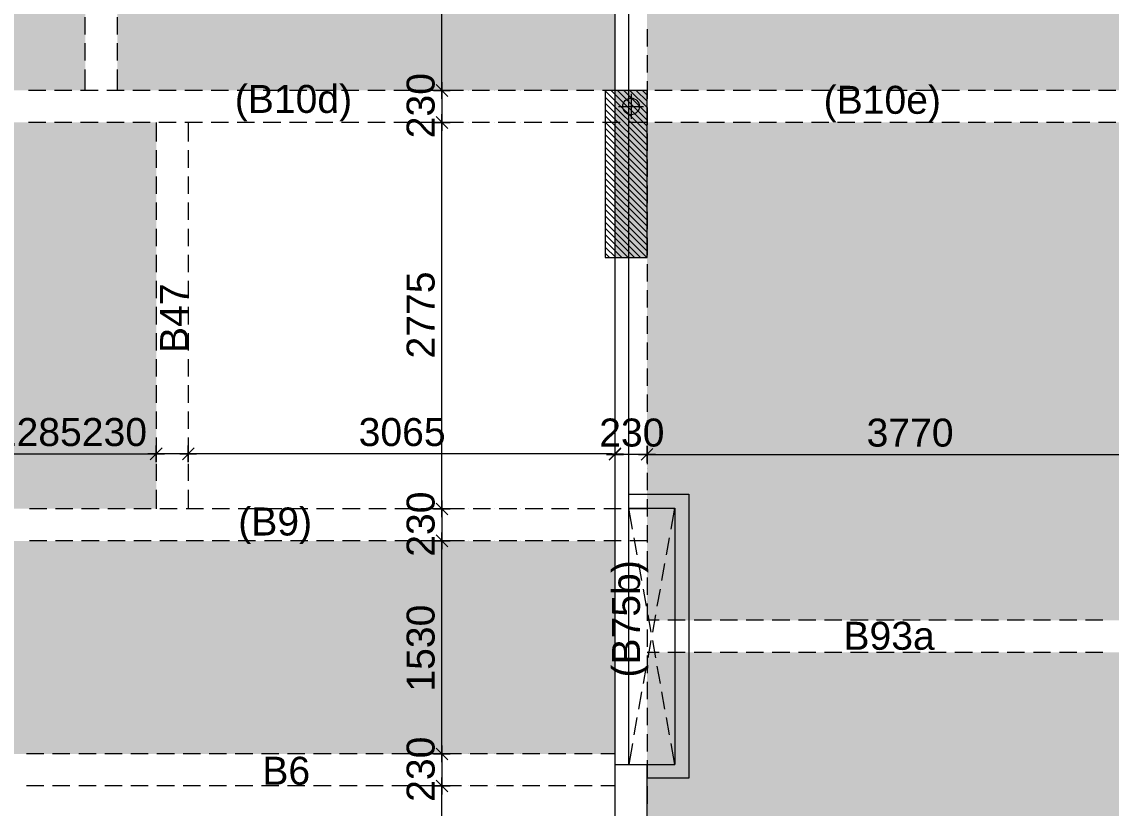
# Model space of a CAD drawing. Header units: millimetres. Extents: x -1303 to 98744, y -1303 to 90097.
# Drawn here: x 32673 to 40498, y 20033 to 25680 of the extents above; entities that cross this region are included whole.
import ezdxf

# ---------------------------------------------------------------- set-up
doc = ezdxf.new("R2010")
doc.units = ezdxf.units.MM
doc.layers.add('PDF_Geometry', color=7, linetype='Continuous')
doc.layers.add('PDF_Text', color=7, linetype='Continuous')
doc.layers.add('PDF_Solid Fills', color=192, linetype='Continuous', true_color=0xc2c0c0c0)
doc.styles.add('PDF ArialMT', font='arial.ttf')

msp = doc.modelspace()

# ---------------------------------------------------------------- hatches: boundary and pattern name
at = {"layer": 'PDF_Solid Fills', "true_color": 0x0000b2}
h = msp.add_hatch(color=33, dxfattribs=at)
h.paths.add_polyline_path([(22404.2843, 31942.72087), (22404.2843, 32112.74047), (19209.26177, 32112.74047), (19209.26177, 30922.67974), (22404.2843, 30922.67974), (22404.2843, 31642.7072), (21409.2932, 31642.7072), (21409.2932, 31942.72087)], flags=0)
h.paths.add_polyline_path([(11529.29261, 29607.70354), (11529.29261, 32397.68983), (12814.30857, 32397.68983), (12814.30857, 29607.70354)], flags=0)
h.paths.add_polyline_path([(12814.30857, 32627.71257), (12814.30857, 34142.75024), (8234.23832, 34142.75024), (8234.23832, 32627.71257)], flags=0)
h.paths.add_polyline_path([(12814.30857, 22167.74491), (12814.30857, 24957.72913), (11529.29261, 24957.72913), (11529.29261, 22167.74491)], flags=0)
h.paths.add_polyline_path([(8234.23832, 21937.72009), (8234.23832, 20422.68242), (12814.30857, 20422.68242), (12814.30857, 21937.72009)], flags=0)
h.paths.add_polyline_path([(21869.25605, 23642.75499), (21869.25605, 22452.69219), (19209.26177, 22452.69219), (19209.26177, 23642.75499)], flags=0)
h.paths.add_polyline_path([(23229.25373, 22452.69219), (23229.25373, 23642.75499), (25959.23687, 23642.75499), (25959.23687, 22452.69219)], flags=0)
h.paths.add_polyline_path([(32354.27376, 21952.6997), (32354.27376, 20422.68242), (36934.25928, 20422.68242), (36934.25928, 21952.6997)], flags=0)
h.paths.add_polyline_path([(33639.29074, 24957.72913), (33639.29074, 22182.72451), (32354.27376, 22182.72451), (32354.27376, 24957.72913)], flags=0)
h.paths.add_polyline_path([(26964.2984, 30922.67974), (26964.2984, 32112.74047), (30159.32092, 32112.74047), (30159.32092, 30922.67974)], flags=0)
h.paths.add_polyline_path([(28349.2614, 32342.68057), (28349.2614, 33242.7154), (27564.23691, 33242.7154), (27564.23691, 32342.68057)], flags=0)
h.paths.add_polyline_path([(40634.2682, 32627.71257), (40634.2682, 34142.75024), (36554.27309, 34142.75024), (36554.27309, 32627.71257)], flags=0)
h.paths.add_polyline_path([(36554.27309, 29607.70354), (36554.27309, 32397.68983), (37839.28802, 32397.68983), (37839.28802, 29607.70354)], flags=0)
h.paths.add_polyline_path([(41994.26382, 34142.75024), (41994.26382, 32627.71257), (46074.25892, 32627.71257), (46074.25892, 34142.75024)], flags=0)
h.paths.add_polyline_path([(46074.25892, 32397.68983), (46074.25892, 29607.70354), (44789.244, 29607.70354), (44789.244, 32397.68983)], flags=0)
h.paths.add_polyline_path([(45694.27273, 20422.68242), (45694.27273, 21952.6997), (50274.26033, 21952.6997), (50274.26033, 20422.68242)], flags=0)
h.paths.add_polyline_path([(48989.24127, 22182.72451), (48989.24127, 24957.72913), (50274.26033, 24957.72913), (50274.26033, 22182.72451)], flags=0)
h.paths.add_polyline_path([(52469.2958, 32112.74047), (52469.2958, 30922.67974), (55664.23361, 30922.67974), (55664.23361, 32112.74047)], flags=0)
h.paths.add_polyline_path([(55064.29717, 32342.68057), (55064.29717, 33242.7154), (54439.30655, 33242.7154), (54439.30655, 32342.68057)], flags=0)
h.paths.add_polyline_path([(63419.27024, 30922.67974), (63419.27024, 32112.74047), (60524.25933, 32112.74047), (60524.25933, 31222.69135), (60224.24978, 31222.69135), (60224.24978, 30922.67974)], flags=0)
h.paths.add_polyline_path([(60819.28118, 23642.75499), (60819.28118, 22452.69219), (63419.27024, 22452.69219), (63419.27024, 23642.75499)], flags=0)
h.paths.add_polyline_path([(56669.29721, 23642.75499), (56669.29721, 22452.69219), (59359.2507, 22452.69219), (59359.2507, 23642.75499)], flags=0)
h.paths.add_polyline_path([(71099.24354, 29607.70354), (71099.24354, 32397.68983), (69814.31126, 32397.68983), (69814.31126, 29607.70354)], flags=0)
h.paths.add_polyline_path([(71099.24354, 22167.74491), (71099.24354, 24957.72913), (69814.31126, 24957.72913), (69814.31126, 22167.74491)], flags=0)
h.paths.add_polyline_path([(69814.31126, 21937.72009), (69814.31126, 20422.68242), (74394.29472, 20422.68242), (74394.29472, 21937.72009)], flags=0)
h.paths.add_polyline_path([(69814.31126, 34142.75024), (69814.31126, 32627.71257), (74394.29472, 32627.71257), (74394.29472, 34142.75024)], flags=0)
at = {"layer": 'PDF_Solid Fills', "true_color": 0x00007f}
h = msp.add_hatch(color=254, dxfattribs=at)
h.paths.add_polyline_path([(31469.30117, 29377.68079), (31469.30117, 25187.75188), (33129.31253, 25187.75188), (33129.31253, 29377.68079)], flags=0)
h.paths.add_polyline_path([(33359.25057, 25187.75188), (33359.25057, 29377.68079), (36934.25928, 29377.68079), (36934.25928, 25187.75188)], flags=0)
h.paths.add_polyline_path([(37164.2841, 25187.75188), (37164.2841, 29377.68079), (40934.27775, 29377.68079), (40934.27775, 25187.75188)], flags=0)
h.paths.add_polyline_path([(41164.30255, 25182.67534), (41164.30255, 29377.68079), (45464.24791, 29377.68079), (45464.24791, 25182.67534)], flags=0)
h.paths.add_polyline_path([(45694.27273, 29377.68079), (45694.27273, 25187.75188), (49039.2587, 25187.75188), (49039.2587, 29377.68079)], flags=0)
h.paths.add_polyline_path([(49269.28352, 25187.75188), (49269.28352, 29377.68079), (51159.31349, 29377.68079), (51159.31349, 25187.75188)], flags=0)
h.paths.add_polyline_path([(41164.30255, 21382.72041), (41164.30255, 24957.72913), (45464.24791, 24957.72913), (45464.24791, 21382.72041)], flags=0)
h.paths.add_polyline_path([(37164.2841, 24957.72913), (37164.2841, 21382.72041), (40934.27775, 21382.72041), (40934.27775, 24957.72913)], flags=0)
h.paths.add_polyline_path([(40934.27775, 19182.68898), (40934.27775, 21152.69766), (37164.2841, 21152.69766), (37164.2841, 18512.67482), (40864.28888, 18512.67482), (40864.28888, 19182.68898)], flags=0)
h.paths.add_polyline_path([(41164.30255, 21152.69766), (41164.30255, 18512.67482), (43234.25726, 18512.67482), (43234.25726, 21152.69766)], flags=0)
h.paths.add_polyline_path([(41164.30255, 18282.73679), (45464.24791, 18282.73679), (45464.24791, 15760.43508), (41164.30255, 15663.95813)], flags=0)
h.paths.add_polyline_path([(37164.2841, 18282.73679), (40934.27775, 18282.73679), (40934.27775, 15658.79481), (37164.2841, 15574.16518)], flags=0)
h.paths.add_polyline_path([(12814.30857, 29377.68079), (12814.30857, 25187.75188), (8234.23832, 25187.75188), (8234.23832, 29377.68079)], flags=0)
h.paths.add_polyline_path([(13044.24764, 25187.75188), (13044.24764, 29377.68079), (15954.23712, 29377.68079), (15954.23712, 25187.75188)], flags=0)
h.paths.add_polyline_path([(16184.2609, 29377.68079), (16184.2609, 25187.75188), (18909.25016, 25187.75188), (18909.25016, 29377.68079)], flags=0)
h.paths.add_polyline_path([(66559.28558, 25187.75188), (66559.28558, 29377.68079), (63649.29506, 29377.68079), (63649.29506, 25187.75188)], flags=0)
h.paths.add_polyline_path([(66789.30626, 25187.75188), (66789.30626, 29377.68079), (69584.28231, 29377.68079), (69584.28231, 25187.75188)], flags=0)
h.paths.add_polyline_path([(69814.31126, 29377.68079), (69814.31126, 25187.75188), (74394.29472, 25187.75188), (74394.29472, 29377.68079)], flags=0)

# ---------------------------------------------------------------- linework, layer by layer
at = {"layer": 'PDF_Geometry', "color": 9, "lineweight": 0, "true_color": 0xc0c0c0}
for points in [[(37060.78223, 20497.91725), (37033.6991, 20347.2761), (37033.6991, 36892.3701), (39153.67123, 36892.3701), (39153.67123, 36992.23141), (37554.1713, 36992.23141), (37554.1713, 37292.66658), (37453.46287, 37292.66658), (37453.46287, 36992.23141)], [(36553.85159, 29377.25722), (36933.83779, 29377.25722), (36933.83779, 18282.31322), (37033.6991, 18282.31322)], [(37033.6991, 22286.98672), (37463.62008, 22286.98672), (37463.62008, 20247.41273), (37164.0279, 20247.41273)], [(37060.78223, 22036.48427), (37033.6991, 22187.12542), (37363.75464, 22187.12542), (37363.75464, 20347.2761)], [(37336.67564, 22036.48427), (37363.75464, 22187.12542)], [(37093.78696, 21851.99127), (37071.78243, 21974.70423)], [(37303.66678, 21851.99127), (37325.67131, 21974.70423)], [(37126.79168, 21667.49827), (37104.78716, 21790.21123)], [(37270.66205, 21667.49827), (37292.66658, 21790.21123)], [(37160.64353, 21483.00527), (37137.79602, 21605.71823)], [(37237.65732, 21483.00527), (37259.66186, 21605.71823)], [(37193.64827, 21297.66722), (37171.64787, 21421.22731)], [(37204.6526, 21297.66722), (37226.65712, 21421.22731)], [(37171.64787, 21113.17422), (37193.64827, 21236.73431)], [(37226.65712, 21113.17422), (37204.6526, 21236.73431)], [(37137.79602, 20928.68122), (37160.64353, 21052.24131)], [(37259.66186, 20928.68122), (37237.65732, 21052.24131)], [(37104.78716, 20744.1903), (37126.79168, 20867.74831)], [(37292.66658, 20744.1903), (37270.66205, 20867.74831)], [(37071.78243, 20559.6973), (37093.78696, 20683.25531)], [(37325.67131, 20559.6973), (37303.66678, 20683.25531)], [(36933.83779, 20347.2761), (37363.75464, 20347.2761), (37336.67564, 20497.91725)], [(37164.0279, 18282.31322), (37164.0279, 20347.2761)]]:
    msp.add_lwpolyline(points, dxfattribs=at)
at = {"layer": 'PDF_Geometry', "color": 122, "lineweight": 0, "true_color": 0x00b88a}
for points in [[(35690.62941, 25227.02118), (35690.62941, 25207.55595), (35690.62941, 29356.94694), (35690.62941, 29337.48171)], [(35690.62941, 25187.24567), (35690.62941, 24957.05143)], [(35690.62941, 22222.66945), (35690.62941, 22202.3571), (35690.62941, 24937.58828), (35690.62941, 24917.27592)], [(36891.52298, 22534.95194), (36976.15261, 22620.42869)], [(36933.83779, 22637.35462), (36933.83779, 22518.02602)], [(36933.83779, 22633.96819), (36933.83779, 22513.79454)], [(32393.45835, 22578.11388), (32373.99312, 22578.11388), (33618.89368, 22578.11388), (33598.5834, 22578.11388)], [(33868.55107, 22578.11388), (33639.20397, 22578.11388)], [(36913.52751, 22578.11388), (33888.86136, 22578.11388), (33909.17577, 22578.11388)], [(36873.74993, 22578.11388), (36993.92565, 22578.11388)], [(36873.74993, 22573.8824), (36993.92565, 22573.8824)], [(36891.52298, 22531.56759), (36976.15261, 22616.19721)], [(36913.52751, 22573.8824), (36894.06021, 22573.8824)], [(37164.0279, 22573.8824), (36933.83779, 22573.8824)], [(37203.80547, 22573.8824), (37183.49519, 22573.8824), (40913.96746, 22573.8824), (40893.65718, 22573.8824)], [(35690.62941, 22182.04682), (35690.62941, 21952.6997)], [(35690.62941, 20462.37323), (35690.62941, 20442.06087), (35690.62941, 21932.38942), (35690.62941, 21912.07914)], [(35690.62941, 20422.59772), (35690.62941, 20192.40347)], [(35690.62941, 18552.28298), (35690.62941, 18531.97062), (35690.62941, 20172.09319), (35690.62941, 20152.62796)]]:
    msp.add_lwpolyline(points, dxfattribs=at)
at = {"layer": 'PDF_Geometry', "color": 157, "lineweight": 0, "true_color": 0x3f5f7f}
for points in [[(33128.88897, 25588.38927), (33128.88897, 25713.64153)], [(33359.08114, 25588.38927), (33359.08114, 25713.64153)], [(36933.83779, 25625.62548), (36933.83779, 25500.37529)], [(37164.0279, 25628.16478), (37164.0279, 25502.91252)], [(33128.88897, 25401.35697), (33128.88897, 25525.76418)], [(33359.08114, 25401.35697), (33359.08114, 25525.76418)], [(36933.83779, 25437.74812), (36933.83779, 25313.34299)], [(37164.0279, 25440.28743), (37164.0279, 25315.88229)], [(33128.88897, 25187.24567), (33128.88897, 25338.73187)], [(33359.08114, 25187.24567), (33359.08114, 25338.73187)], [(36933.83779, 25250.71789), (36933.83779, 25125.46563)], [(37164.0279, 25253.25512), (37164.0279, 25128.00493)], [(32845.37972, 25187.24567), (32720.12746, 25187.24567)], [(33032.41203, 25187.24567), (32908.00482, 25187.24567)], [(33220.28938, 25187.24567), (33095.03712, 25187.24567)], [(33407.31961, 25187.24567), (33282.91447, 25187.24567)], [(33595.19904, 25187.24567), (33469.94471, 25187.24567)], [(33782.23133, 25187.24567), (33657.82413, 25187.24567)], [(33970.10663, 25187.24567), (33844.85644, 25187.24567)], [(34157.98605, 25187.24567), (34032.73173, 25187.24567)], [(34345.01835, 25187.24567), (34219.76402, 25187.24567)], [(34532.89364, 25187.24567), (34407.64345, 25187.24567)], [(34719.92594, 25187.24567), (34595.51874, 25187.24567)], [(34907.80536, 25187.24567), (34782.55104, 25187.24567)], [(35094.83354, 25187.24567), (34970.43047, 25187.24567)], [(35282.71296, 25187.24567), (35157.46276, 25187.24567)], [(35469.74526, 25187.24567), (35345.33805, 25187.24567)], [(35657.62055, 25187.24567), (35532.37035, 25187.24567)], [(35845.49997, 25187.24567), (35720.24978, 25187.24567)], [(36032.53228, 25187.24567), (35907.27795, 25187.24567)], [(36220.40757, 25187.24567), (36095.15737, 25187.24567)], [(36407.43986, 25187.24567), (36282.18967, 25187.24567)], [(36595.31929, 25187.24567), (36470.06496, 25187.24567)], [(36782.35158, 25187.24567), (36657.94438, 25187.24567)], [(36970.22688, 25187.24567), (36844.97669, 25187.24567)], [(37157.25918, 25187.24567), (37032.85198, 25187.24567)], [(37345.1386, 25187.24567), (37219.88427, 25187.24567)], [(37533.01389, 25187.24567), (37407.7637, 25187.24567)], [(37720.04619, 25187.24567), (37594.796, 25187.24567)], [(37907.92561, 25187.24567), (37782.67129, 25187.24567)], [(38094.95379, 25187.24567), (37969.70359, 25187.24567)], [(38282.83321, 25187.24567), (38157.58301, 25187.24567)], [(38469.86551, 25187.24567), (38345.4583, 25187.24567)], [(38657.7408, 25187.24567), (38532.49061, 25187.24567)], [(38844.7731, 25187.24567), (38720.37003, 25187.24567)], [(39032.65253, 25187.24567), (38907.3982, 25187.24567)], [(39219.68482, 25187.24567), (39095.27762, 25187.24567)], [(39407.56011, 25187.24567), (39282.30992, 25187.24567)], [(39595.43954, 25187.24567), (39470.18521, 25187.24567)], [(39782.47184, 25187.24567), (39657.21751, 25187.24567)], [(39970.34713, 25187.24567), (39845.09694, 25187.24567)], [(40157.37943, 25187.24567), (40032.97223, 25187.24567)], [(40345.25885, 25187.24567), (40220.00452, 25187.24567)], [(40532.28702, 25187.24567), (40407.88395, 25187.24567)], [(36933.83779, 25062.83846), (36933.83779, 24938.43333)], [(37164.0279, 25065.37777), (37164.0279, 24940.97263)], [(32845.37972, 24957.05143), (32720.12746, 24957.05143)], [(33032.41203, 24957.05143), (32908.00482, 24957.05143)], [(33220.28938, 24957.05143), (33095.03712, 24957.05143)], [(33407.31961, 24957.05143), (33282.91447, 24957.05143)], [(33595.19904, 24957.05143), (33469.94471, 24957.05143)], [(33639.20397, 24957.05143), (33639.20397, 24819.95185)], [(33782.23133, 24957.05143), (33657.82413, 24957.05143)], [(33970.10663, 24957.05143), (33844.85644, 24957.05143)], [(33868.55107, 24957.05143), (33868.55107, 24819.95185)], [(34157.98605, 24957.05143), (34032.73173, 24957.05143)], [(34345.01835, 24957.05143), (34219.76402, 24957.05143)], [(34532.89364, 24957.05143), (34407.64345, 24957.05143)], [(34719.92594, 24957.05143), (34595.51874, 24957.05143)], [(34907.80536, 24957.05143), (34782.55104, 24957.05143)], [(35094.83354, 24957.05143), (34970.43047, 24957.05143)], [(35282.71296, 24957.05143), (35157.46276, 24957.05143)], [(35469.74526, 24957.05143), (35345.33805, 24957.05143)], [(35657.62055, 24957.05143), (35532.37035, 24957.05143)], [(35845.49997, 24957.05143), (35720.24978, 24957.05143)], [(36032.53228, 24957.05143), (35907.27795, 24957.05143)], [(36220.40757, 24957.05143), (36095.15737, 24957.05143)], [(36407.43986, 24957.05143), (36282.18967, 24957.05143)], [(36595.31929, 24957.05143), (36470.06496, 24957.05143)], [(36782.35158, 24957.05143), (36657.94438, 24957.05143)], [(36970.22688, 24957.05143), (36844.97669, 24957.05143)], [(37157.25918, 24957.05143), (37032.85198, 24957.05143)], [(37345.1386, 24957.05143), (37219.88427, 24957.05143)], [(37533.01389, 24957.05143), (37407.7637, 24957.05143)], [(37720.04619, 24957.05143), (37594.796, 24957.05143)], [(37907.92561, 24957.05143), (37782.67129, 24957.05143)], [(38094.95379, 24957.05143), (37969.70359, 24957.05143)], [(38282.83321, 24957.05143), (38157.58301, 24957.05143)], [(38469.86551, 24957.05143), (38345.4583, 24957.05143)], [(38657.7408, 24957.05143), (38532.49061, 24957.05143)], [(38844.7731, 24957.05143), (38720.37003, 24957.05143)], [(39032.65253, 24957.05143), (38907.3982, 24957.05143)], [(39219.68482, 24957.05143), (39095.27762, 24957.05143)], [(39407.56011, 24957.05143), (39282.30992, 24957.05143)], [(39595.43954, 24957.05143), (39470.18521, 24957.05143)], [(39782.47184, 24957.05143), (39657.21751, 24957.05143)], [(39970.34713, 24957.05143), (39845.09694, 24957.05143)], [(40157.37943, 24957.05143), (40032.97223, 24957.05143)], [(40345.25885, 24957.05143), (40220.00452, 24957.05143)], [(40532.28702, 24957.05143), (40407.88395, 24957.05143)], [(36933.83779, 24875.80823), (36933.83779, 24750.55597)], [(37164.0279, 24878.34754), (37164.0279, 24753.09528)], [(33639.20397, 24757.32676), (33639.20397, 24632.0745)], [(33868.55107, 24757.32676), (33868.55107, 24632.0745)], [(36933.83779, 24687.93088), (36933.83779, 24563.52367)], [(37164.0279, 24690.46811), (37164.0279, 24566.06297)], [(33639.20397, 24569.4494), (33639.20397, 24445.04219)], [(33868.55107, 24569.4494), (33868.55107, 24445.04219)], [(36933.83779, 24500.89857), (36933.83779, 24375.64631)], [(37164.0279, 24503.43788), (37164.0279, 24378.18562)], [(33639.20397, 24382.4171), (33639.20397, 24257.16484)], [(33868.55107, 24382.4171), (33868.55107, 24257.16484)], [(36933.83779, 24313.02122), (36933.83779, 24187.76896)], [(37164.0279, 24315.56052), (37164.0279, 24190.30826)], [(33639.20397, 24194.53974), (33639.20397, 24070.13461)], [(33868.55107, 24194.53974), (33868.55107, 24070.13461)], [(36933.83779, 24125.98892), (36933.83779, 24000.73665)], [(37164.0279, 24128.52822), (37164.0279, 24003.27596)], [(33639.20397, 24007.50744), (33639.20397, 23882.25518)], [(33868.55107, 24007.50744), (33868.55107, 23882.25518)], [(36933.83779, 23938.11156), (36933.83779, 23812.8593)], [(37164.0279, 23940.65086), (37164.0279, 23815.3986)], [(33639.20397, 23819.63008), (33639.20397, 23694.37782)], [(33868.55107, 23819.63008), (33868.55107, 23694.37782)], [(36933.83779, 23750.2342), (36933.83779, 23625.82907)], [(37164.0279, 23752.77351), (37164.0279, 23628.3663)], [(33639.20397, 23632.59778), (33639.20397, 23507.34759)], [(33868.55107, 23632.59778), (33868.55107, 23507.34759)], [(36933.83779, 23563.2019), (36933.83779, 23437.94964)], [(37164.0279, 23565.7412), (37164.0279, 23440.48894)], [(33639.20397, 23444.72042), (33639.20397, 23319.46816)], [(33868.55107, 23444.72042), (33868.55107, 23319.46816)], [(36933.83779, 23375.32455), (36933.83779, 23250.91941)], [(37164.0279, 23377.86385), (37164.0279, 23253.45871)], [(33639.20397, 23257.69019), (33639.20397, 23132.43793)], [(33868.55107, 23257.69019), (33868.55107, 23132.43793)], [(36933.83779, 23188.29224), (36933.83779, 23063.04205)], [(37164.0279, 23190.83155), (37164.0279, 23065.57928)], [(33639.20397, 23069.81077), (33639.20397, 22944.56058)], [(33868.55107, 23069.81077), (33868.55107, 22944.56058)], [(36933.83779, 23000.41489), (36933.83779, 22876.00975)], [(37164.0279, 23002.95419), (37164.0279, 22878.54905)], [(33639.20397, 22881.93341), (33639.20397, 22757.52827)], [(33868.55107, 22881.93341), (33868.55107, 22757.52827)], [(36933.83779, 22813.38466), (36933.83779, 22688.1324)], [(37164.0279, 22815.92189), (37164.0279, 22690.6717)], [(33639.20397, 22694.90318), (33639.20397, 22569.65092)], [(33868.55107, 22694.90318), (33868.55107, 22569.65092)], [(36933.83779, 22625.50523), (36933.83779, 22500.25504)], [(37164.0279, 22628.04453), (37164.0279, 22502.79227)], [(33639.20397, 22507.02375), (33639.20397, 22382.61862)], [(33868.55107, 22507.02375), (33868.55107, 22382.61862)], [(36933.83779, 22438.475), (36933.83779, 22313.22274)], [(37164.0279, 22441.0143), (37164.0279, 22315.76204)], [(33639.20397, 22319.99352), (33639.20397, 22182.04682)], [(33868.55107, 22319.99352), (33868.55107, 22182.04682)], [(36933.83779, 22250.59764), (36933.83779, 22125.34538)], [(37164.0279, 22253.13487), (37164.0279, 22127.88468)], [(32852.99556, 22182.04682), (32727.74537, 22182.04682)], [(33040.02786, 22182.04682), (32914.7756, 22182.04682)], [(33227.90522, 22182.04682), (33102.65296, 22182.04682)], [(33414.93546, 22182.04682), (33289.68526, 22182.04682)], [(33602.81488, 22182.04682), (33477.56468, 22182.04682)], [(33789.84718, 22182.04682), (33665.43997, 22182.04682)], [(33977.72247, 22182.04682), (33852.47227, 22182.04682)], [(34164.75477, 22182.04682), (34040.35169, 22182.04682)], [(34352.63419, 22182.04682), (34227.37987, 22182.04682)], [(34540.50949, 22182.04682), (34415.25929, 22182.04682)], [(34727.54178, 22182.04682), (34602.29159, 22182.04682)], [(34915.42121, 22182.04682), (34790.16688, 22182.04682)], [(35102.4535, 22182.04682), (34977.19918, 22182.04682)], [(35290.32879, 22182.04682), (35165.07861, 22182.04682)], [(35477.3611, 22182.04682), (35352.9539, 22182.04682)], [(35665.24052, 22182.04682), (35539.98619, 22182.04682)], [(35852.26869, 22182.04682), (35727.86562, 22182.04682)], [(36040.14811, 22182.04682), (35914.89792, 22182.04682)], [(36228.02753, 22182.04682), (36102.77321, 22182.04682)], [(36415.05571, 22182.04682), (36289.80551, 22182.04682)], [(36602.93513, 22182.04682), (36477.68493, 22182.04682)], [(36789.96743, 22182.04682), (36664.7131, 22182.04682)], [(36977.84272, 22182.04682), (36852.59252, 22182.04682)], [(37164.0279, 22182.04682), (37040.47194, 22182.04682)], [(36933.83779, 22062.71821), (36933.83779, 21938.31308)], [(37164.0279, 22066.10464), (37164.0279, 21940.85238)], [(32852.99556, 21952.6997), (32727.74537, 21952.6997)], [(33040.02786, 21952.6997), (32914.7756, 21952.6997)], [(33227.90522, 21952.6997), (33102.65296, 21952.6997)], [(33414.93546, 21952.6997), (33289.68526, 21952.6997)], [(33602.81488, 21952.6997), (33477.56468, 21952.6997)], [(33789.84718, 21952.6997), (33665.43997, 21952.6997)], [(33977.72247, 21952.6997), (33852.47227, 21952.6997)], [(34164.75477, 21952.6997), (34040.35169, 21952.6997)], [(34352.63419, 21952.6997), (34227.37987, 21952.6997)], [(34540.50949, 21952.6997), (34415.25929, 21952.6997)], [(34727.54178, 21952.6997), (34602.29159, 21952.6997)], [(34915.42121, 21952.6997), (34790.16688, 21952.6997)], [(35102.4535, 21952.6997), (34977.19918, 21952.6997)], [(35290.32879, 21952.6997), (35165.07861, 21952.6997)], [(35477.3611, 21952.6997), (35352.9539, 21952.6997)], [(35665.24052, 21952.6997), (35539.98619, 21952.6997)], [(35852.26869, 21952.6997), (35727.86562, 21952.6997)], [(36040.14811, 21952.6997), (35914.89792, 21952.6997)], [(36228.02753, 21952.6997), (36102.77321, 21952.6997)], [(36415.05571, 21952.6997), (36289.80551, 21952.6997)], [(36602.93513, 21952.6997), (36477.68493, 21952.6997)], [(36789.96743, 21952.6997), (36664.7131, 21952.6997)], [(36977.84272, 21952.6997), (36852.59252, 21952.6997)], [(37164.0279, 21952.6997), (37040.47194, 21952.6997)], [(36933.83779, 21875.68798), (36933.83779, 21750.43572)], [(37164.0279, 21878.22729), (37164.0279, 21752.97503)], [(36933.83779, 21687.81063), (36933.83779, 21563.40342)], [(37164.0279, 21690.34786), (37164.0279, 21565.94272)], [(36933.83779, 21500.77832), (36933.83779, 21375.52606)], [(37164.0279, 21503.31763), (37164.0279, 21378.06537)], [(37251.19889, 21382.29685), (37164.0279, 21382.29685)], [(37439.07418, 21382.29685), (37313.82399, 21382.29685)], [(37626.10648, 21382.29685), (37501.70341, 21382.29685)], [(37813.98591, 21382.29685), (37688.73158, 21382.29685)], [(38001.0182, 21382.29685), (37876.611, 21382.29685)], [(38188.89349, 21382.29685), (38063.64331, 21382.29685)], [(38376.77292, 21382.29685), (38251.5186, 21382.29685)], [(38563.80522, 21382.29685), (38438.55089, 21382.29685)], [(38751.68051, 21382.29685), (38626.43032, 21382.29685)], [(38938.71281, 21382.29685), (38813.46261, 21382.29685)], [(39126.59223, 21382.29685), (39001.33791, 21382.29685)], [(39313.62041, 21382.29685), (39189.21733, 21382.29685)], [(39501.49983, 21382.29685), (39376.24963, 21382.29685)], [(39688.53213, 21382.29685), (39564.12492, 21382.29685)], [(39876.40742, 21382.29685), (39751.15722, 21382.29685)], [(40063.43971, 21382.29685), (39939.03664, 21382.29685)], [(40251.31914, 21382.29685), (40126.06482, 21382.29685)], [(40439.19443, 21382.29685), (40313.94424, 21382.29685)], [(36933.83779, 21312.90097), (36933.83779, 21188.49583)], [(37164.0279, 21315.44027), (37164.0279, 21191.03306)], [(37251.19889, 21152.10468), (37164.0279, 21152.10468)], [(37439.07418, 21152.10468), (37313.82399, 21152.10468)], [(37626.10648, 21152.10468), (37501.70341, 21152.10468)], [(37813.98591, 21152.10468), (37688.73158, 21152.10468)], [(38001.0182, 21152.10468), (37876.611, 21152.10468)], [(38188.89349, 21152.10468), (38063.64331, 21152.10468)], [(38376.77292, 21152.10468), (38251.5186, 21152.10468)], [(38563.80522, 21152.10468), (38438.55089, 21152.10468)], [(38751.68051, 21152.10468), (38626.43032, 21152.10468)], [(38938.71281, 21152.10468), (38813.46261, 21152.10468)], [(39126.59223, 21152.10468), (39001.33791, 21152.10468)], [(39313.62041, 21152.10468), (39189.21733, 21152.10468)], [(39501.49983, 21152.10468), (39376.24963, 21152.10468)], [(39688.53213, 21152.10468), (39564.12492, 21152.10468)], [(39876.40742, 21152.10468), (39751.15722, 21152.10468)], [(40063.43971, 21152.10468), (39939.03664, 21152.10468)], [(40251.31914, 21152.10468), (40126.06482, 21152.10468)], [(40439.19443, 21152.10468), (40313.94424, 21152.10468)], [(36933.83779, 21125.86867), (36933.83779, 21000.6164)], [(37164.0279, 21128.40797), (37164.0279, 21003.15571)], [(36933.83779, 20937.99131), (36933.83779, 20812.73905)], [(37164.0279, 20940.53061), (37164.0279, 20815.27835)], [(36933.83779, 20750.95901), (36933.83779, 20625.70882)], [(37164.0279, 20753.49831), (37164.0279, 20628.24605)], [(36933.83779, 20563.08165), (36933.83779, 20437.82939)], [(37164.0279, 20565.62095), (37164.0279, 20440.36869)], [(32830.9931, 20422.59772), (32706.58796, 20422.59772)], [(33018.87046, 20422.59772), (32893.61819, 20422.59772)], [(33206.74781, 20422.59772), (33081.49555, 20422.59772)], [(33393.77805, 20422.59772), (33268.52785, 20422.59772)], [(33581.65747, 20422.59772), (33456.40727, 20422.59772)], [(33768.68977, 20422.59772), (33643.43545, 20422.59772)], [(33956.56506, 20422.59772), (33831.31487, 20422.59772)], [(34143.59736, 20422.59772), (34019.19429, 20422.59772)], [(34331.47679, 20422.59772), (34206.22246, 20422.59772)], [(34518.50908, 20422.59772), (34394.10188, 20422.59772)], [(34706.38437, 20422.59772), (34581.13419, 20422.59772)], [(34894.2638, 20422.59772), (34769.00948, 20422.59772)], [(35081.2961, 20422.59772), (34956.04177, 20422.59772)], [(35269.17139, 20422.59772), (35143.9212, 20422.59772)], [(35456.20369, 20422.59772), (35330.95349, 20422.59772)], [(35644.08311, 20422.59772), (35518.82879, 20422.59772)], [(35831.11129, 20422.59772), (35706.70821, 20422.59772)], [(36018.99071, 20422.59772), (35893.74051, 20422.59772)], [(36206.02301, 20422.59772), (36081.6158, 20422.59772)], [(36393.8983, 20422.59772), (36268.6481, 20422.59772)], [(36580.93059, 20422.59772), (36456.52752, 20422.59772)], [(36768.81002, 20422.59772), (36643.5557, 20422.59772)], [(36933.83779, 20422.59772), (36831.43512, 20422.59772)], [(36933.83779, 20376.05142), (36933.83779, 20250.79916)], [(37164.0279, 20378.58865), (37164.0279, 20253.33846)], [(32830.9931, 20192.40347), (32706.58796, 20192.40347)], [(33018.87046, 20192.40347), (32893.61819, 20192.40347)], [(33206.74781, 20192.40347), (33081.49555, 20192.40347)], [(33393.77805, 20192.40347), (33268.52785, 20192.40347)], [(33581.65747, 20192.40347), (33456.40727, 20192.40347)], [(33768.68977, 20192.40347), (33643.43545, 20192.40347)], [(33956.56506, 20192.40347), (33831.31487, 20192.40347)], [(34143.59736, 20192.40347), (34019.19429, 20192.40347)], [(34331.47679, 20192.40347), (34206.22246, 20192.40347)], [(34518.50908, 20192.40347), (34394.10188, 20192.40347)], [(34706.38437, 20192.40347), (34581.13419, 20192.40347)], [(34894.2638, 20192.40347), (34769.00948, 20192.40347)], [(35081.2961, 20192.40347), (34956.04177, 20192.40347)], [(35269.17139, 20192.40347), (35143.9212, 20192.40347)], [(35456.20369, 20192.40347), (35330.95349, 20192.40347)], [(35644.08311, 20192.40347), (35518.82879, 20192.40347)], [(35831.11129, 20192.40347), (35706.70821, 20192.40347)], [(36018.99071, 20192.40347), (35893.74051, 20192.40347)], [(36206.02301, 20192.40347), (36081.6158, 20192.40347)], [(36393.8983, 20192.40347), (36268.6481, 20192.40347)], [(36580.93059, 20192.40347), (36456.52752, 20192.40347)], [(36768.81002, 20192.40347), (36643.5557, 20192.40347)], [(36933.83779, 20192.40347), (36831.43512, 20192.40347)], [(37164.0279, 20190.7113), (37164.0279, 20065.45903)], [(36933.83779, 20188.17199), (36933.83779, 20062.9218)]]:
    msp.add_lwpolyline(points, dxfattribs=at)
at = {"layer": 'PDF_Geometry', "color": 122, "lineweight": 0, "true_color": 0x00b88a}
for points in [[(35732.94422, 25144.93086), (35648.31459, 25229.56049)], [(35690.62941, 25127.15781), (35690.62941, 25247.33146)], [(35630.54155, 25187.24567), (35750.71314, 25187.24567)], [(35648.31459, 24999.36624), (35732.94422, 24914.73662)], [(35690.62941, 25017.13929), (35690.62941, 24896.96564)], [(35750.71314, 24957.05143), (35630.54155, 24957.05143)], [(33681.51878, 22620.42869), (33596.04616, 22534.95194)], [(33639.20397, 22518.02602), (33639.20397, 22637.35462)], [(33826.23626, 22534.95194), (33910.86589, 22620.42869)], [(33868.55107, 22637.35462), (33868.55107, 22518.02602)], [(37164.0279, 22633.96819), (37164.0279, 22513.79454)], [(33698.4447, 22578.11388), (33579.12023, 22578.11388)], [(33808.46322, 22578.11388), (33928.63894, 22578.11388)], [(37103.94416, 22573.8824), (37224.11575, 22573.8824)], [(37121.71309, 22531.56759), (37206.34271, 22616.19721)], [(35690.62941, 22121.95895), (35690.62941, 22242.13468)], [(35630.54155, 22182.04682), (35750.71314, 22182.04682)], [(35732.94422, 22139.732), (35648.31459, 22224.36163)], [(35648.31459, 21995.01451), (35732.94422, 21909.53983)], [(35690.62941, 22011.94044), (35690.62941, 21892.61391)], [(35750.71314, 21952.6997), (35630.54155, 21952.6997)], [(35732.94422, 20380.2829), (35648.31459, 20464.91253)], [(35690.62941, 20362.50985), (35690.62941, 20482.68351)], [(35630.54155, 20422.59772), (35750.71314, 20422.59772)], [(35750.71314, 20192.40347), (35630.54155, 20192.40347)], [(35648.31459, 20234.71829), (35732.94422, 20150.08866)], [(35690.62941, 20252.49134), (35690.62941, 20132.31768)]]:
    msp.add_lwpolyline(points, close=True, dxfattribs=at)
at = {"layer": 'PDF_Geometry', "lineweight": 0}
for points in [[(35690.62941, 25187.24567), (35690.62941, 25187.24567)], [(35690.62941, 25187.24567), (35690.62941, 25187.24567)], [(35753.25451, 25187.24567), (35753.25451, 25187.24567)], [(35753.25451, 25187.24567), (35753.25451, 25187.24567)], [(35815.8796, 25187.24567), (35815.8796, 25187.24567)], [(35815.8796, 25187.24567), (35815.8796, 25187.24567)], [(35878.5047, 25187.24567), (35878.5047, 25187.24567)], [(35878.5047, 25187.24567), (35878.5047, 25187.24567)], [(35941.1298, 25187.24567), (35941.1298, 25187.24567)], [(35941.1298, 25187.24567), (35941.1298, 25187.24567)], [(36003.75902, 25187.24567), (36003.75902, 25187.24567)], [(36003.75902, 25187.24567), (36003.75902, 25187.24567)], [(36066.38413, 25187.24567), (36066.38413, 25187.24567)], [(36066.38413, 25187.24567), (36066.38413, 25187.24567)], [(36128.16209, 25187.24567), (36128.16209, 25187.24567)], [(36128.16209, 25187.24567), (36128.16209, 25187.24567)], [(36190.7872, 25187.24567), (36190.7872, 25187.24567)], [(36190.7872, 25187.24567), (36190.7872, 25187.24567)], [(36254.25942, 25187.24567), (36254.25942, 25187.24567)], [(36254.25942, 25187.24567), (36254.25942, 25187.24567)], [(36863.59273, 25184.70637), (37164.0279, 24885.11625)], [(36863.59273, 25139.85225), (37164.0279, 24840.26421)], [(36905.90754, 25187.24567), (37164.0279, 24929.97037)], [(36951.61084, 25187.24567), (37164.0279, 24974.82448)], [(36996.46289, 25187.24567), (37164.0279, 25019.6786)], [(37041.31494, 25187.24567), (37164.0279, 25064.53271)], [(37086.17112, 25187.24567), (37164.0279, 25109.38476)], [(37131.02317, 25187.24567), (37164.0279, 25154.23887)], [(36863.59273, 25094.99814), (37164.0279, 24795.41009)], [(36863.59273, 25050.14402), (37164.0279, 24750.55597)], [(36863.59273, 25005.29198), (37164.0279, 24704.8568)], [(35690.62941, 24957.05143), (35690.62941, 24957.05143)], [(35690.62941, 24957.05143), (35690.62941, 24957.05143)], [(35753.25451, 24957.05143), (35753.25451, 24957.05143)], [(35753.25451, 24957.05143), (35753.25451, 24957.05143)], [(35815.8796, 24957.05143), (35815.8796, 24957.05143)], [(35815.8796, 24957.05143), (35815.8796, 24957.05143)], [(35878.5047, 24957.05143), (35878.5047, 24957.05143)], [(35878.5047, 24957.05143), (35878.5047, 24957.05143)], [(35941.1298, 24957.05143), (35941.1298, 24957.05143)], [(35941.1298, 24957.05143), (35941.1298, 24957.05143)], [(36003.75902, 24957.05143), (36003.75902, 24957.05143)], [(36003.75902, 24957.05143), (36003.75902, 24957.05143)], [(36066.38413, 24957.05143), (36066.38413, 24957.05143)], [(36066.38413, 24957.05143), (36066.38413, 24957.05143)], [(36128.16209, 24957.05143), (36128.16209, 24957.05143)], [(36128.16209, 24957.05143), (36128.16209, 24957.05143)], [(36190.7872, 24957.05143), (36190.7872, 24957.05143)], [(36190.7872, 24957.05143), (36190.7872, 24957.05143)], [(36254.25942, 24957.05143), (36254.25942, 24957.05143)], [(36254.25942, 24957.05143), (36254.25942, 24957.05143)], [(36863.59273, 24960.43786), (37164.0279, 24660.00269)], [(36863.59273, 24915.58374), (37164.0279, 24615.14857)], [(36863.59273, 24870.72963), (37164.0279, 24570.29445)], [(36863.59273, 24825.87551), (37164.0279, 24525.44034)], [(36863.59273, 24781.02347), (37164.0279, 24480.58829)], [(36863.59273, 24736.16935), (37164.0279, 24435.73418)], [(36863.59273, 24691.31523), (37164.0279, 24390.88006)], [(36863.59273, 24645.61606), (37164.0279, 24346.02594)], [(36863.59273, 24600.76195), (37164.0279, 24301.17183)], [(36863.59273, 24555.90783), (37164.0279, 24256.31978)], [(36863.59273, 24511.05372), (37164.0279, 24211.46567)], [(36863.59273, 24466.1996), (37164.0279, 24166.61155)], [(36863.59273, 24421.34756), (37164.0279, 24121.75743)], [(36863.59273, 24376.49344), (37164.0279, 24076.90332)], [(36863.59273, 24331.63932), (37164.0279, 24032.05127)], [(36863.59273, 24286.78521), (37163.1849, 23987.19716)], [(36863.59273, 24241.93109), (37118.32872, 23987.19716)], [(36863.59273, 24197.07905), (37073.47668, 23987.19716)], [(36863.59273, 24152.22493), (37028.6205, 23987.19716)], [(36863.59273, 24107.37081), (36983.76844, 23987.19716)], [(36863.59273, 24062.5167), (36938.91639, 23987.19716)], [(36863.59273, 24017.66258), (36894.06021, 23987.19716)], [(33639.20397, 22556.95647), (33639.20397, 22556.95647)], [(33639.20397, 22556.95647), (33639.20397, 22556.95647)], [(33868.55107, 22556.95647), (33868.55107, 22556.95647)], [(33868.55107, 22556.95647), (33868.55107, 22556.95647)], [(36933.83779, 22554.41717), (36933.83779, 22554.41717)], [(36933.83779, 22552.72499), (36933.83779, 22552.72499)], [(37164.0279, 22554.41717), (37164.0279, 22554.41717)], [(37164.0279, 22554.41717), (37164.0279, 22554.41717)], [(33639.20397, 22473.1719), (33639.20397, 22473.1719)], [(33639.20397, 22473.1719), (33639.20397, 22473.1719)], [(33868.55107, 22473.1719), (33868.55107, 22473.1719)], [(33868.55107, 22473.1719), (33868.55107, 22473.1719)], [(36933.83779, 22469.78754), (36933.83779, 22469.78754)], [(36933.83779, 22469.78754), (36933.83779, 22469.78754)], [(37164.0279, 22472.32685), (37164.0279, 22472.32685)], [(37164.0279, 22472.32685), (37164.0279, 22472.32685)], [(35690.62941, 22182.04682), (35690.62941, 22182.04682)], [(35690.62941, 22182.04682), (35690.62941, 22182.04682)], [(35753.25451, 22182.04682), (35753.25451, 22182.04682)], [(35753.25451, 22182.04682), (35753.25451, 22182.04682)], [(35815.8796, 22182.04682), (35815.8796, 22182.04682)], [(35815.8796, 22182.04682), (35815.8796, 22182.04682)], [(35878.5047, 22182.04682), (35878.5047, 22182.04682)], [(35878.5047, 22182.04682), (35878.5047, 22182.04682)], [(35941.1298, 22182.04682), (35941.1298, 22182.04682)], [(35941.1298, 22182.04682), (35941.1298, 22182.04682)], [(36003.75902, 22182.04682), (36003.75902, 22182.04682)], [(36003.75902, 22182.04682), (36003.75902, 22182.04682)], [(36066.38413, 22182.04682), (36066.38413, 22182.04682)], [(36066.38413, 22182.04682), (36066.38413, 22182.04682)], [(36128.16209, 22182.04682), (36128.16209, 22182.04682)], [(36128.16209, 22182.04682), (36128.16209, 22182.04682)], [(36190.7872, 22182.04682), (36190.7872, 22182.04682)], [(36190.7872, 22182.04682), (36190.7872, 22182.04682)], [(36254.25942, 22182.04682), (36254.25942, 22182.04682)], [(36254.25942, 22182.04682), (36254.25942, 22182.04682)], [(35690.62941, 21952.6997), (35690.62941, 21952.6997)], [(35690.62941, 21952.6997), (35690.62941, 21952.6997)], [(35753.25451, 21952.6997), (35753.25451, 21952.6997)], [(35753.25451, 21952.6997), (35753.25451, 21952.6997)], [(35815.8796, 21952.6997), (35815.8796, 21952.6997)], [(35815.8796, 21952.6997), (35815.8796, 21952.6997)], [(35878.5047, 21952.6997), (35878.5047, 21952.6997)], [(35878.5047, 21952.6997), (35878.5047, 21952.6997)], [(35941.1298, 21952.6997), (35941.1298, 21952.6997)], [(35941.1298, 21952.6997), (35941.1298, 21952.6997)], [(36003.75902, 21952.6997), (36003.75902, 21952.6997)], [(36003.75902, 21952.6997), (36003.75902, 21952.6997)], [(36066.38413, 21952.6997), (36066.38413, 21952.6997)], [(36066.38413, 21952.6997), (36066.38413, 21952.6997)], [(36128.16209, 21952.6997), (36128.16209, 21952.6997)], [(36128.16209, 21952.6997), (36128.16209, 21952.6997)], [(36190.7872, 21952.6997), (36190.7872, 21952.6997)], [(36190.7872, 21952.6997), (36190.7872, 21952.6997)], [(36254.25942, 21952.6997), (36254.25942, 21952.6997)], [(36254.25942, 21952.6997), (36254.25942, 21952.6997)], [(35690.62941, 20422.59772), (35690.62941, 20422.59772)], [(35690.62941, 20422.59772), (35690.62941, 20422.59772)], [(35753.25451, 20422.59772), (35753.25451, 20422.59772)], [(35753.25451, 20422.59772), (35753.25451, 20422.59772)], [(35815.8796, 20422.59772), (35815.8796, 20422.59772)], [(35815.8796, 20422.59772), (35815.8796, 20422.59772)], [(35878.5047, 20422.59772), (35878.5047, 20422.59772)], [(35878.5047, 20422.59772), (35878.5047, 20422.59772)], [(35941.1298, 20422.59772), (35941.1298, 20422.59772)], [(35941.1298, 20422.59772), (35941.1298, 20422.59772)], [(36003.75902, 20422.59772), (36003.75902, 20422.59772)], [(36003.75902, 20422.59772), (36003.75902, 20422.59772)], [(36066.38413, 20422.59772), (36066.38413, 20422.59772)], [(36066.38413, 20422.59772), (36066.38413, 20422.59772)], [(36128.16209, 20422.59772), (36128.16209, 20422.59772)], [(36128.16209, 20422.59772), (36128.16209, 20422.59772)], [(36190.7872, 20422.59772), (36190.7872, 20422.59772)], [(36190.7872, 20422.59772), (36190.7872, 20422.59772)], [(36254.25942, 20422.59772), (36254.25942, 20422.59772)], [(36254.25942, 20422.59772), (36254.25942, 20422.59772)], [(35690.62941, 20192.40347), (35690.62941, 20192.40347)], [(35690.62941, 20192.40347), (35690.62941, 20192.40347)], [(35753.25451, 20192.40347), (35753.25451, 20192.40347)], [(35753.25451, 20192.40347), (35753.25451, 20192.40347)], [(35815.8796, 20192.40347), (35815.8796, 20192.40347)], [(35815.8796, 20192.40347), (35815.8796, 20192.40347)], [(35878.5047, 20192.40347), (35878.5047, 20192.40347)], [(35878.5047, 20192.40347), (35878.5047, 20192.40347)], [(35941.1298, 20192.40347), (35941.1298, 20192.40347)], [(35941.1298, 20192.40347), (35941.1298, 20192.40347)], [(36003.75902, 20192.40347), (36003.75902, 20192.40347)], [(36003.75902, 20192.40347), (36003.75902, 20192.40347)], [(36066.38413, 20192.40347), (36066.38413, 20192.40347)], [(36066.38413, 20192.40347), (36066.38413, 20192.40347)], [(36128.16209, 20192.40347), (36128.16209, 20192.40347)], [(36128.16209, 20192.40347), (36128.16209, 20192.40347)], [(36190.7872, 20192.40347), (36190.7872, 20192.40347)], [(36190.7872, 20192.40347), (36190.7872, 20192.40347)], [(36254.25942, 20192.40347), (36254.25942, 20192.40347)], [(36254.25942, 20192.40347), (36254.25942, 20192.40347)]]:
    msp.add_lwpolyline(points, dxfattribs=at)
at = {"layer": 'PDF_Geometry', "color": 5, "lineweight": 0}
for points in [[(36863.59273, 23987.19716), (37164.0279, 23987.19716), (37164.0279, 25187.24528), (36863.59273, 25187.24528)], [(36933.83779, 23987.19716), (37164.03039, 23987.19716), (37164.03039, 25187.24528), (36933.83779, 25187.24528)]]:
    msp.add_lwpolyline(points, close=True, dxfattribs=at)
at = {"layer": 'PDF_Geometry', "color": 20, "lineweight": 0, "true_color": 0xff4405}
for points in [[(37048.93491, 25162.70184), (37048.93491, 24982.44032)], [(36959.22668, 25072.14855), (37138.63901, 25072.14855)]]:
    msp.add_lwpolyline(points, dxfattribs=at)
msp.add_circle((37049.2873, 25072.73236), 60.01876, dxfattribs=at)
at = {"layer": 'PDF_Geometry', "color": 7, "lineweight": 0, "true_color": 0xffffff}
msp.add_circle((37049.27886, 25072.7323), 60.01032, dxfattribs=at)
at = {"layer": 'PDF_Solid Fills', "lineweight": 0}
msp.add_solid([(37164.2841, 23987.70543), (36934.25928, 23987.70543), (37164.2841, 25187.75188), (36934.25928, 25187.75188)], dxfattribs=at)

# ---------------------------------------------------------------- texts
at = {"layer": 'PDF_Text', "char_height": 201.084641, "attachment_point": 4, "rotation": 90, "style": 'PDF ArialMT'}
for s, insert in [('230', (35538.95864, 24843.57538)), ('2775', (35538.95864, 23262.31214)), ('230', (35538.95864, 21838.45527)), ('1530', (35538.95864, 20869.71509)), ('230', (35538.95864, 20078.38288))]:
    msp.add_mtext(s, dxfattribs=dict(at, insert=insert))
at = {"layer": 'PDF_Text', "color": 6, "char_height": 201.084641, "attachment_point": 4, "style": 'PDF ArialMT'}
for s, insert in [('(B10d)', (34202.73605, 25096.01036)), ('(B10e)', (38432.52778, 25089.7191)), ('(B9)', (34227.52659, 22061.49157)), ('B93a', (38574.75807, 21269.64281)), ('B6', (34400.45987, 20300.5518))]:
    msp.add_mtext(s, dxfattribs=dict(at, insert=insert))
at = {"layer": 'PDF_Text', "color": 6, "char_height": 201.084641, "attachment_point": 4, "rotation": 90, "style": 'PDF ArialMT'}
for s, insert in [('B47', (33766.76864, 23301.52975)), ('(B75b)', (37043.17922, 20971.07908))]:
    msp.add_mtext(s, dxfattribs=dict(at, insert=insert))
at = {"layer": 'PDF_Text', "char_height": 201.084641, "attachment_point": 4, "style": 'PDF ArialMT'}
for s, insert in [('2301285230', (32010.4327, 22732.75603)), ('3065', (35092.55888, 22732.75603)), ('230', (36820.63042, 22729.16594)), ('3770', (38741.30538, 22728.67306))]:
    msp.add_mtext(s, dxfattribs=dict(at, insert=insert))

doc.saveas('drawing.dxf')
